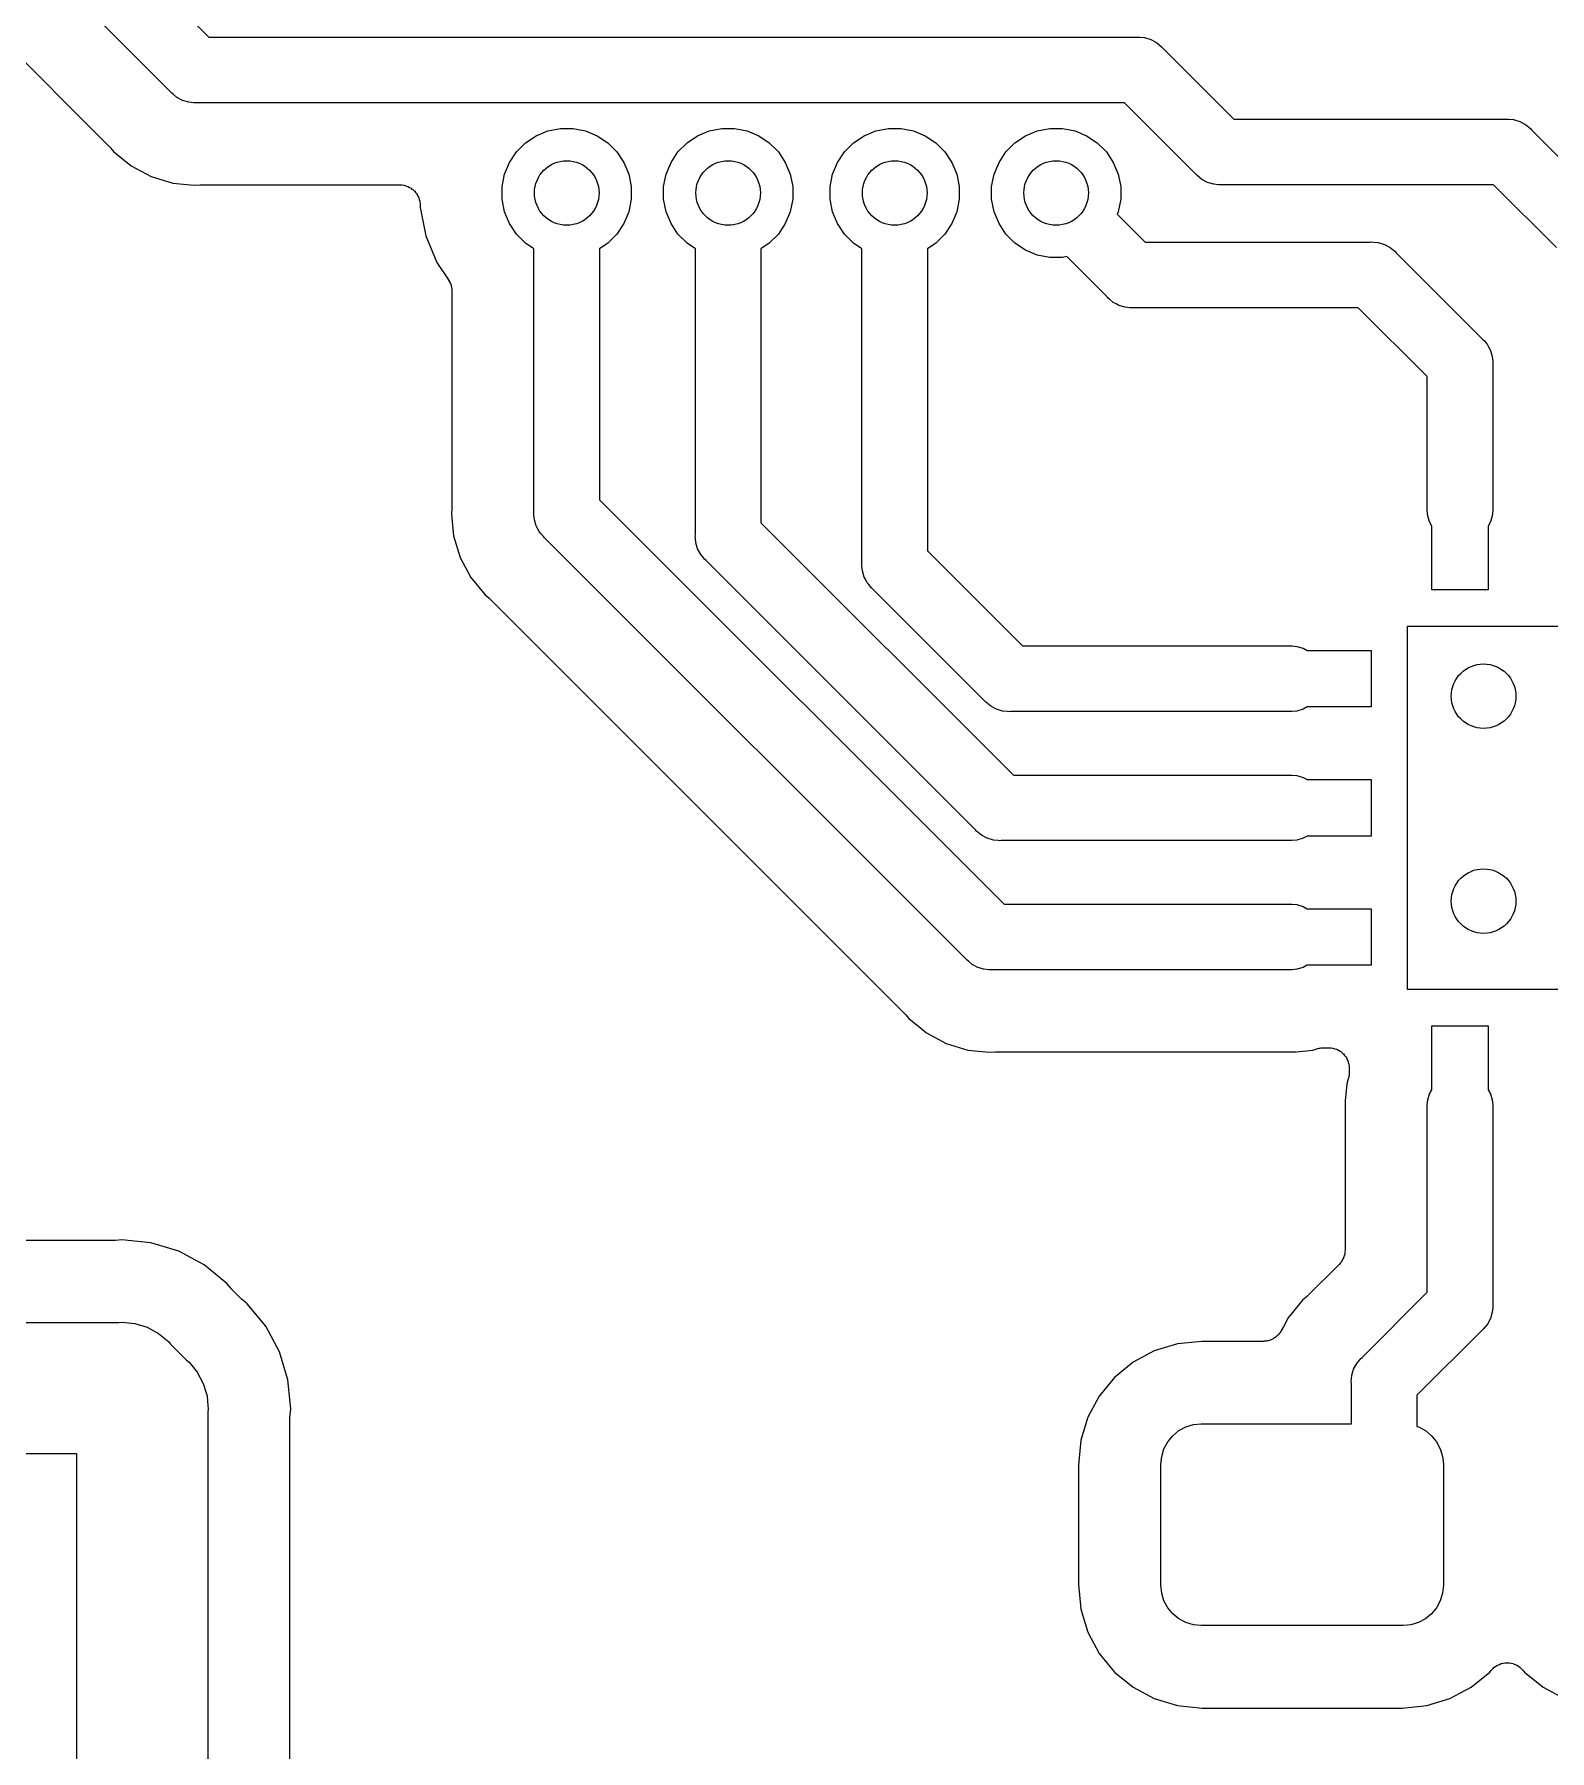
# Model space of a CAD drawing. Extents: x 105 to 193.4, y -145.7 to -72.2.
# Drawn here: x 156.18 to 165.56, y -94.19 to -83.56 of the extents above; entities that cross this region are included whole.
import ezdxf

# ---------------------------------------------------------------- set-up
doc = ezdxf.new("R2010")
doc.units = 0
doc.layers.add('BLACK', color=7, linetype='CONTINUOUS')

msp = doc.modelspace()

# ---------------------------------------------------------------- linework, layer by layer
at = {"layer": 'BLACK', "linetype": 'CONTINUOUS'}
for p, q in [((156.613, -82.9338), (157.256, -83.5768)), ((157.021, -83.9166), (156.273, -83.1687)), ((155.936, -83.55), (156.64, -84.2538)), ((157.256, -83.5768), (163.004, -83.5768)), ((163.004, -83.5768), (163.014, -83.5758)), ((163.014, -83.5758), (163.024, -83.5768)), ((163.024, -83.5768), (163.024, -83.5768)), ((163.024, -83.5768), (163.054, -83.5797)), ((163.054, -83.5797), (163.092, -83.5914)), ((163.092, -83.5914), (163.127, -83.6102)), ((163.127, -83.6102), (163.158, -83.6356)), ((163.158, -83.6356), (163.165, -83.6434)), ((163.165, -83.6434), (163.606, -84.0848)), ((157.028, -83.9244), (157.021, -83.9166)), ((157.035, -83.9307), (157.028, -83.9244)), ((157.059, -83.9498), (157.035, -83.9307)), ((157.094, -83.9686), (157.059, -83.9498)), ((157.102, -83.971), (157.094, -83.9686)), ((157.132, -83.9803), (157.102, -83.971)), ((157.162, -83.9832), (157.132, -83.9803)), ((157.172, -83.9842), (157.162, -83.9832)), ((157.162, -83.9832), (157.162, -83.9832)), ((157.182, -83.9832), (157.172, -83.9842)), ((162.93, -83.9832), (157.182, -83.9832)), ((163.371, -84.4246), (162.93, -83.9832)), ((163.606, -84.0848), (165.29, -84.0848)), ((165.29, -84.0848), (165.3, -84.0838)), ((165.3, -84.0838), (165.31, -84.0848)), ((165.31, -84.0848), (165.31, -84.0848)), ((165.31, -84.0848), (165.34, -84.0877)), ((165.34, -84.0877), (165.378, -84.0994)), ((165.378, -84.0994), (165.413, -84.1182)), ((165.413, -84.1182), (165.444, -84.1436)), ((159.219, -84.2313), (159.285, -84.1875)), ((159.285, -84.1875), (159.357, -84.1574)), ((159.357, -84.1574), (159.435, -84.142)), ((159.435, -84.142), (159.513, -84.142)), ((159.513, -84.142), (159.591, -84.1574)), ((159.591, -84.1574), (159.663, -84.1875)), ((159.663, -84.1875), (159.729, -84.2313)), ((160.219, -84.2313), (160.285, -84.1875)), ((160.285, -84.1875), (160.357, -84.1574)), ((160.357, -84.1574), (160.435, -84.142)), ((160.435, -84.142), (160.513, -84.142)), ((160.513, -84.142), (160.591, -84.1574)), ((160.591, -84.1574), (160.663, -84.1875)), ((160.663, -84.1875), (160.729, -84.2313)), ((161.251, -84.2313), (161.317, -84.1875)), ((161.317, -84.1875), (161.389, -84.1574)), ((161.389, -84.1574), (161.467, -84.142)), ((161.467, -84.142), (161.545, -84.142)), ((161.545, -84.142), (161.623, -84.1574)), ((161.623, -84.1574), (161.695, -84.1875)), ((161.695, -84.1875), (161.761, -84.2313)), ((162.251, -84.2313), (162.317, -84.1875)), ((162.317, -84.1875), (162.389, -84.1574)), ((162.389, -84.1574), (162.467, -84.142)), ((162.467, -84.142), (162.545, -84.142)), ((162.545, -84.142), (162.623, -84.1574)), ((162.623, -84.1574), (162.695, -84.1875)), ((162.695, -84.1875), (162.761, -84.2313)), ((165.444, -84.1436), (165.451, -84.1514)), ((165.451, -84.1514), (165.945, -84.6453)), ((156.64, -84.2538), (156.641, -84.255)), ((156.641, -84.255), (156.645, -84.2592)), ((156.645, -84.2592), (156.648, -84.263)), ((156.648, -84.263), (156.667, -84.2853)), ((156.667, -84.2853), (156.689, -84.3036)), ((156.689, -84.3036), (156.689, -84.3036)), ((156.689, -84.3036), (156.721, -84.33)), ((156.721, -84.33), (156.721, -84.3301)), ((156.721, -84.3301), (156.775, -84.3742)), ((159.12, -84.3525), (159.163, -84.287)), ((159.163, -84.287), (159.219, -84.2313)), ((159.729, -84.2313), (159.785, -84.287)), ((159.785, -84.287), (159.828, -84.3525)), ((160.12, -84.3525), (160.163, -84.287)), ((160.163, -84.287), (160.219, -84.2313)), ((160.729, -84.2313), (160.785, -84.287)), ((160.785, -84.287), (160.828, -84.3525)), ((161.152, -84.3525), (161.195, -84.287)), ((161.195, -84.287), (161.251, -84.2313)), ((161.761, -84.2313), (161.817, -84.287)), ((161.817, -84.287), (161.86, -84.3525)), ((162.152, -84.3525), (162.195, -84.287)), ((162.195, -84.287), (162.251, -84.2313)), ((162.761, -84.2313), (162.817, -84.287)), ((162.817, -84.287), (162.86, -84.3525)), ((156.775, -84.3742), (156.899, -84.4402)), ((156.899, -84.4402), (157.033, -84.4809)), ((159.074, -84.5026), (159.089, -84.4253)), ((159.089, -84.4253), (159.12, -84.3525)), ((159.828, -84.3525), (159.859, -84.4253)), ((159.859, -84.4253), (159.874, -84.5026)), ((160.074, -84.5026), (160.089, -84.4253)), ((160.089, -84.4253), (160.12, -84.3525)), ((160.828, -84.3525), (160.859, -84.4253)), ((160.859, -84.4253), (160.874, -84.5026)), ((161.106, -84.5026), (161.121, -84.4253)), ((161.121, -84.4253), (161.152, -84.3525)), ((161.86, -84.3525), (161.891, -84.4253)), ((161.891, -84.4253), (161.906, -84.5026)), ((162.106, -84.5026), (162.121, -84.4253)), ((162.121, -84.4253), (162.152, -84.3525)), ((162.86, -84.3525), (162.891, -84.4253)), ((162.891, -84.4253), (162.906, -84.5026)), ((163.378, -84.4324), (163.371, -84.4246)), ((163.409, -84.4578), (163.378, -84.4324)), ((157.033, -84.4809), (157.143, -84.4918)), ((157.143, -84.4918), (157.143, -84.4918)), ((157.143, -84.4918), (157.172, -84.4946)), ((157.172, -84.4946), (157.201, -84.4918)), ((157.201, -84.4918), (157.202, -84.4916)), ((157.202, -84.4916), (157.208, -84.4917)), ((157.208, -84.4917), (157.213, -84.4912)), ((157.213, -84.4912), (158.439, -84.4912)), ((158.439, -84.4912), (158.44, -84.4912)), ((158.44, -84.4912), (158.44, -84.4912)), ((158.44, -84.4912), (158.44, -84.4912)), ((158.44, -84.4912), (158.441, -84.4912)), ((158.441, -84.4912), (158.453, -84.4925)), ((158.453, -84.4925), (158.465, -84.4938)), ((158.465, -84.4938), (158.465, -84.4939)), ((158.465, -84.4939), (158.465, -84.494)), ((158.465, -84.494), (158.477, -84.4976)), ((158.477, -84.4976), (158.488, -84.5011)), ((158.488, -84.5011), (158.489, -84.5013)), ((158.489, -84.5013), (158.489, -84.5015)), ((158.489, -84.5015), (158.499, -84.5072)), ((158.499, -84.5072), (158.51, -84.5129)), ((158.51, -84.5129), (158.51, -84.5132)), ((158.51, -84.5132), (158.511, -84.5134)), ((158.511, -84.5134), (158.52, -84.5211)), ((158.52, -84.5211), (158.529, -84.5287)), ((158.529, -84.5287), (158.529, -84.5291)), ((158.529, -84.5291), (158.53, -84.5293)), ((158.53, -84.5293), (158.537, -84.5387)), ((158.537, -84.5387), (158.545, -84.5479)), ((159.074, -84.5814), (159.074, -84.5026)), ((159.874, -84.5026), (159.874, -84.5814)), ((160.074, -84.5814), (160.074, -84.5026)), ((160.874, -84.5026), (160.874, -84.5814)), ((161.106, -84.5814), (161.106, -84.5026)), ((161.906, -84.5026), (161.906, -84.5814)), ((162.106, -84.5814), (162.106, -84.5026)), ((162.906, -84.5026), (162.906, -84.5814)), ((163.444, -84.4766), (163.409, -84.4578)), ((163.482, -84.4883), (163.444, -84.4766)), ((163.512, -84.4912), (163.482, -84.4883)), ((163.522, -84.4922), (163.512, -84.4912)), ((163.512, -84.4912), (163.512, -84.4912)), ((163.532, -84.4912), (163.522, -84.4922)), ((165.216, -84.4912), (163.532, -84.4912)), ((165.605, -84.8802), (165.216, -84.4912)), ((158.545, -84.5479), (158.545, -84.5483)), ((158.545, -84.5483), (158.545, -84.5487)), ((158.545, -84.5487), (158.551, -84.5593)), ((158.551, -84.5593), (158.556, -84.5698)), ((158.556, -84.5698), (158.557, -84.5702)), ((158.557, -84.5702), (158.557, -84.5706)), ((158.557, -84.5706), (158.56, -84.5821)), ((158.56, -84.5821), (158.564, -84.5935)), ((158.564, -84.5935), (158.564, -84.594)), ((158.564, -84.594), (158.564, -84.5944)), ((158.564, -84.5944), (158.565, -84.6063)), ((158.565, -84.6063), (158.566, -84.6182)), ((158.566, -84.6182), (158.566, -84.6314)), ((158.566, -84.6314), (158.601, -84.8069)), ((159.089, -84.6587), (159.074, -84.5814)), ((159.874, -84.5814), (159.859, -84.6587)), ((160.089, -84.6587), (160.074, -84.5814)), ((160.874, -84.5814), (160.859, -84.6587)), ((161.121, -84.6587), (161.106, -84.5814)), ((161.906, -84.5814), (161.891, -84.6587)), ((162.121, -84.6587), (162.106, -84.5814)), ((162.906, -84.5814), (162.891, -84.6587)), ((159.12, -84.7315), (159.089, -84.6587)), ((159.163, -84.797), (159.12, -84.7315)), ((159.828, -84.7315), (159.785, -84.797)), ((159.859, -84.6587), (159.828, -84.7315)), ((160.12, -84.7315), (160.089, -84.6587)), ((160.163, -84.797), (160.12, -84.7315)), ((160.828, -84.7315), (160.785, -84.797)), ((160.859, -84.6587), (160.828, -84.7315)), ((161.152, -84.7315), (161.121, -84.6587)), ((161.195, -84.797), (161.152, -84.7315)), ((161.86, -84.7315), (161.817, -84.797)), ((161.891, -84.6587), (161.86, -84.7315)), ((162.152, -84.7315), (162.121, -84.6587)), ((162.195, -84.797), (162.152, -84.7315)), ((162.891, -84.6587), (162.884, -84.6741)), ((162.884, -84.6741), (163.057, -84.8468)), ((158.601, -84.8069), (158.669, -84.9721)), ((159.219, -84.8527), (159.163, -84.797)), ((159.271, -84.8873), (159.219, -84.8527)), ((159.729, -84.8527), (159.677, -84.8873)), ((159.785, -84.797), (159.729, -84.8527)), ((160.219, -84.8527), (160.163, -84.797)), ((160.271, -84.8873), (160.219, -84.8527)), ((160.729, -84.8527), (160.677, -84.8873)), ((160.785, -84.797), (160.729, -84.8527)), ((161.251, -84.8527), (161.195, -84.797)), ((161.303, -84.8873), (161.251, -84.8527)), ((161.761, -84.8527), (161.709, -84.8873)), ((161.817, -84.797), (161.761, -84.8527)), ((162.251, -84.8527), (162.195, -84.797)), ((162.317, -84.8965), (162.251, -84.8527)), ((163.057, -84.8468), (164.452, -84.8468)), ((164.452, -84.8468), (164.462, -84.8458)), ((164.462, -84.8458), (164.472, -84.8468)), ((164.472, -84.8468), (164.472, -84.8468)), ((164.472, -84.8468), (164.502, -84.8497)), ((164.502, -84.8497), (164.541, -84.8614)), ((164.541, -84.8614), (164.576, -84.8802)), ((158.669, -84.9721), (158.741, -85.0799)), ((159.271, -85.1589), (159.271, -84.8873)), ((159.677, -84.8873), (159.677, -86.443)), ((160.271, -85.1589), (160.271, -84.8873)), ((160.677, -84.8873), (160.677, -86.5854)), ((161.303, -86.834), (161.303, -84.8873)), ((161.709, -84.8873), (161.709, -86.7598)), ((162.389, -84.9266), (162.317, -84.8965)), ((162.467, -84.942), (162.389, -84.9266)), ((162.545, -84.942), (162.467, -84.942)), ((162.572, -84.9367), (162.545, -84.942)), ((162.822, -85.1866), (162.572, -84.9367)), ((164.576, -84.8802), (164.607, -84.9056)), ((164.607, -84.9056), (164.613, -84.9134)), ((164.613, -84.9134), (165.145, -85.4449)), ((158.741, -85.0799), (158.742, -85.0802)), ((158.742, -85.0802), (158.742, -85.0802)), ((158.742, -85.0802), (158.742, -85.0802)), ((158.742, -85.0802), (158.742, -85.0814)), ((158.742, -85.0814), (158.748, -85.0918)), ((158.748, -85.0918), (158.753, -85.1021)), ((158.753, -85.1021), (158.753, -85.1028)), ((158.753, -85.1028), (158.754, -85.1034)), ((158.754, -85.1034), (158.757, -85.1146)), ((158.757, -85.1146), (158.76, -85.1258)), ((158.76, -85.1258), (158.76, -85.1265)), ((158.76, -85.1265), (158.761, -85.1272)), ((158.761, -85.1272), (158.762, -85.1389)), ((158.762, -85.1389), (158.763, -85.1505)), ((158.763, -85.1505), (158.763, -85.1901)), ((159.271, -86.5172), (159.271, -85.1589)), ((159.271, -85.1589), (159.271, -85.1589)), ((160.271, -86.6596), (160.271, -85.1589)), ((160.271, -85.1589), (160.271, -85.1589)), ((158.763, -85.1901), (158.763, -85.1901)), ((158.763, -85.1901), (158.763, -86.486)), ((162.828, -85.1944), (162.822, -85.1866)), ((162.836, -85.2007), (162.828, -85.1944)), ((162.859, -85.2198), (162.836, -85.2007)), ((162.878, -85.2296), (162.859, -85.2198)), ((162.895, -85.2386), (162.878, -85.2296)), ((162.933, -85.2503), (162.895, -85.2386)), ((162.963, -85.2532), (162.933, -85.2503)), ((162.973, -85.2542), (162.963, -85.2532)), ((162.963, -85.2532), (162.963, -85.2532)), ((162.983, -85.2532), (162.973, -85.2542)), ((164.378, -85.2532), (162.983, -85.2532)), ((164.805, -85.6798), (164.378, -85.2532)), ((165.145, -85.4449), (165.152, -85.4512)), ((165.152, -85.4512), (165.159, -85.459)), ((165.159, -85.459), (165.178, -85.4822)), ((165.178, -85.4822), (165.185, -85.4964)), ((165.185, -85.4964), (165.197, -85.5175)), ((165.197, -85.5175), (165.208, -85.5558)), ((165.208, -85.5558), (165.211, -85.5856)), ((165.211, -85.5856), (165.211, -85.5856)), ((165.211, -85.5856), (165.212, -85.5956)), ((165.212, -85.5956), (165.211, -85.6056)), ((165.211, -85.6056), (165.211, -86.512)), ((164.805, -86.512), (164.805, -85.6798)), ((159.677, -86.443), (162.183, -88.9488)), ((158.762, -86.4985), (158.759, -86.5272)), ((158.759, -86.5272), (158.762, -86.5559)), ((158.763, -86.4878), (158.762, -86.4931)), ((158.762, -86.4931), (158.762, -86.4985)), ((158.762, -86.5559), (158.762, -86.556)), ((158.762, -86.556), (158.773, -86.6666)), ((158.763, -86.486), (158.763, -86.4878)), ((159.27, -86.5272), (159.271, -86.5172)), ((159.271, -86.5372), (159.27, -86.5272)), ((159.274, -86.567), (159.271, -86.5372)), ((159.271, -86.5372), (159.271, -86.5372)), ((159.285, -86.6053), (159.274, -86.567)), ((164.808, -86.5418), (164.805, -86.512)), ((164.819, -86.5801), (164.808, -86.5418)), ((165.208, -86.5418), (165.197, -86.5801)), ((165.211, -86.512), (165.208, -86.5418)), ((158.773, -86.6666), (158.814, -86.8007)), ((159.291, -86.6167), (159.285, -86.6053)), ((159.304, -86.6406), (159.291, -86.6167)), ((159.314, -86.6522), (159.304, -86.6406)), ((159.33, -86.6716), (159.314, -86.6522)), ((159.337, -86.6779), (159.33, -86.6716)), ((160.27, -86.6696), (160.271, -86.6596)), ((160.271, -86.6796), (160.27, -86.6696)), ((160.677, -86.5854), (162.241, -88.1488)), ((164.833, -86.6057), (164.819, -86.5801)), ((164.833, -87.002), (164.833, -86.6057)), ((165.197, -86.5801), (165.183, -86.6057)), ((165.183, -86.6057), (165.183, -87.002)), ((161.948, -89.2886), (159.337, -86.6779)), ((160.274, -86.7094), (160.271, -86.6796)), ((160.271, -86.6796), (160.271, -86.6796)), ((160.285, -86.7477), (160.274, -86.7094)), ((160.291, -86.7584), (160.285, -86.7477)), ((160.304, -86.783), (160.291, -86.7584)), ((161.709, -86.7598), (162.298, -87.3488)), ((158.814, -86.8007), (158.88, -86.9242)), ((160.314, -86.7945), (160.304, -86.783)), ((160.33, -86.814), (160.314, -86.7945)), ((160.337, -86.8203), (160.33, -86.814)), ((162.006, -88.4886), (160.337, -86.8203)), ((161.302, -86.844), (161.303, -86.834)), ((161.303, -86.854), (161.302, -86.844)), ((161.306, -86.8838), (161.303, -86.854)), ((161.303, -86.854), (161.303, -86.854)), ((161.317, -86.9221), (161.306, -86.8838)), ((158.88, -86.9242), (158.969, -87.0325)), ((161.326, -86.9383), (161.317, -86.9221)), ((161.336, -86.9574), (161.326, -86.9383)), ((161.345, -86.9682), (161.336, -86.9574)), ((161.362, -86.9884), (161.345, -86.9682)), ((161.369, -86.9947), (161.362, -86.9884)), ((158.969, -87.0325), (158.991, -87.0508)), ((158.991, -87.0508), (158.992, -87.052)), ((158.992, -87.052), (158.996, -87.0558)), ((158.996, -87.0558), (159, -87.0592)), ((159, -87.0592), (161.567, -89.6258)), ((162.063, -87.6886), (161.369, -86.9947)), ((165.183, -87.002), (164.833, -87.002)), ((164.683, -89.477), (164.683, -87.227)), ((164.683, -87.227), (166.933, -87.227)), ((162.298, -87.3488), (163.968, -87.3488)), ((163.968, -87.3488), (163.998, -87.3517)), ((163.998, -87.3517), (164.036, -87.3634)), ((164.036, -87.3634), (164.062, -87.377)), ((164.062, -87.377), (164.458, -87.377)), ((164.458, -87.377), (164.458, -87.727)), ((162.07, -87.6964), (162.063, -87.6886)), ((162.101, -87.7218), (162.07, -87.6964)), ((162.136, -87.7406), (162.101, -87.7218)), ((164.062, -87.727), (164.036, -87.7406)), ((164.458, -87.727), (164.062, -87.727)), ((162.174, -87.7523), (162.136, -87.7406)), ((162.204, -87.7552), (162.174, -87.7523)), ((162.214, -87.7562), (162.204, -87.7552)), ((162.204, -87.7552), (162.204, -87.7552)), ((162.224, -87.7552), (162.214, -87.7562)), ((163.968, -87.7552), (162.224, -87.7552)), ((163.998, -87.7523), (163.968, -87.7552)), ((164.036, -87.7406), (163.998, -87.7523)), ((162.241, -88.1488), (163.968, -88.1488)), ((163.968, -88.1488), (163.998, -88.1517)), ((163.998, -88.1517), (164.036, -88.1634)), ((164.036, -88.1634), (164.062, -88.177)), ((164.062, -88.177), (164.458, -88.177)), ((164.458, -88.177), (164.458, -88.527)), ((162.012, -88.4964), (162.006, -88.4886)), ((162.043, -88.5218), (162.012, -88.4964)), ((162.078, -88.5406), (162.043, -88.5218)), ((162.117, -88.5523), (162.078, -88.5406)), ((162.146, -88.5552), (162.117, -88.5523)), ((162.156, -88.5562), (162.146, -88.5552)), ((162.146, -88.5552), (162.146, -88.5552)), ((162.166, -88.5552), (162.156, -88.5562)), ((163.968, -88.5552), (162.166, -88.5552)), ((163.998, -88.5523), (163.968, -88.5552)), ((164.036, -88.5406), (163.998, -88.5523)), ((164.062, -88.527), (164.036, -88.5406)), ((164.458, -88.527), (164.062, -88.527)), ((162.183, -88.9488), (163.968, -88.9488)), ((163.968, -88.9488), (163.998, -88.9517)), ((163.998, -88.9517), (164.036, -88.9634)), ((164.036, -88.9634), (164.062, -88.977)), ((164.062, -88.977), (164.458, -88.977)), ((164.458, -88.977), (164.458, -89.327)), ((161.954, -89.2964), (161.948, -89.2886)), ((161.962, -89.3027), (161.954, -89.2964)), ((161.985, -89.3218), (161.962, -89.3027)), ((161.999, -89.3288), (161.985, -89.3218)), ((162.021, -89.3406), (161.999, -89.3288)), ((164.062, -89.327), (164.036, -89.3406)), ((164.458, -89.327), (164.062, -89.327)), ((162.059, -89.3523), (162.021, -89.3406)), ((162.089, -89.3552), (162.059, -89.3523)), ((162.099, -89.3562), (162.089, -89.3552)), ((162.089, -89.3552), (162.089, -89.3552)), ((162.109, -89.3552), (162.099, -89.3562)), ((163.968, -89.3552), (162.109, -89.3552)), ((163.998, -89.3523), (163.968, -89.3552)), ((164.036, -89.3406), (163.998, -89.3523)), ((166.933, -89.477), (164.683, -89.477)), ((161.567, -89.6258), (161.568, -89.627)), ((161.568, -89.627), (161.571, -89.6312)), ((161.571, -89.6312), (161.575, -89.635)), ((161.575, -89.635), (161.593, -89.6573)), ((161.593, -89.6573), (161.616, -89.6756)), ((161.616, -89.6756), (161.616, -89.6756)), ((161.616, -89.6756), (161.642, -89.6968)), ((161.642, -89.6968), (161.642, -89.6968)), ((161.642, -89.6968), (161.702, -89.7462)), ((161.702, -89.7462), (161.825, -89.8122)), ((164.833, -90.0983), (164.833, -89.702)), ((164.833, -89.702), (165.183, -89.702)), ((165.183, -89.702), (165.183, -90.0983)), ((161.825, -89.8122), (161.959, -89.8529)), ((161.959, -89.8529), (162.07, -89.8638)), ((162.07, -89.8638), (162.07, -89.8638)), ((162.07, -89.8638), (162.099, -89.8666)), ((162.099, -89.8666), (162.128, -89.8638)), ((162.128, -89.8638), (162.129, -89.8636)), ((162.129, -89.8636), (162.135, -89.8637)), ((162.135, -89.8637), (162.14, -89.8632)), ((162.14, -89.8632), (163.993, -89.8632)), ((163.993, -89.8632), (164.097, -89.8529)), ((164.097, -89.8529), (164.128, -89.8435)), ((164.128, -89.8435), (164.13, -89.843)), ((164.13, -89.843), (164.135, -89.8421)), ((164.135, -89.8421), (164.141, -89.8405)), ((164.141, -89.8405), (164.147, -89.8398)), ((164.147, -89.8398), (164.154, -89.8385)), ((164.154, -89.8385), (164.16, -89.8386)), ((164.16, -89.8386), (164.165, -89.8381)), ((164.165, -89.8381), (164.195, -89.8381)), ((164.195, -89.8381), (164.196, -89.8381)), ((164.196, -89.8381), (164.196, -89.8381)), ((164.196, -89.8381), (164.196, -89.8381)), ((164.196, -89.8381), (164.197, -89.8381)), ((164.197, -89.8381), (164.209, -89.8394)), ((164.209, -89.8394), (164.22, -89.8407)), ((164.22, -89.8407), (164.221, -89.8408)), ((164.221, -89.8408), (164.221, -89.8408)), ((164.221, -89.8408), (164.233, -89.8445)), ((164.233, -89.8445), (164.244, -89.848)), ((164.244, -89.848), (164.245, -89.8482)), ((164.245, -89.8482), (164.245, -89.8483)), ((164.245, -89.8483), (164.255, -89.8541)), ((164.255, -89.8541), (164.266, -89.8598)), ((164.266, -89.8598), (164.266, -89.8601)), ((164.266, -89.8601), (164.267, -89.8603)), ((164.267, -89.8603), (164.276, -89.868)), ((164.276, -89.868), (164.285, -89.8756)), ((164.285, -89.8756), (164.285, -89.8759)), ((164.285, -89.8759), (164.286, -89.8762)), ((164.286, -89.8762), (164.293, -89.8855)), ((164.293, -89.8855), (164.301, -89.8948)), ((164.301, -89.8948), (164.301, -89.8952)), ((164.301, -89.8952), (164.301, -89.8955)), ((164.301, -89.8955), (164.307, -89.9061)), ((164.307, -89.9061), (164.312, -89.9167)), ((164.312, -89.9167), (164.312, -89.9171)), ((164.312, -89.9171), (164.313, -89.9175)), ((164.313, -89.9175), (164.316, -89.9289)), ((164.316, -89.9289), (164.32, -89.9404)), ((164.32, -89.9404), (164.32, -89.9408)), ((164.32, -89.9408), (164.32, -89.9413)), ((164.32, -89.9413), (164.321, -89.9532)), ((164.321, -89.9532), (164.322, -89.9651)), ((164.322, -89.9651), (164.322, -89.9948)), ((164.307, -90.0626), (164.297, -90.1671)), ((164.316, -90.0317), (164.307, -90.0626)), ((164.318, -90.0264), (164.316, -90.0317)), ((164.319, -90.0212), (164.318, -90.0264)), ((164.32, -90.0143), (164.319, -90.0212)), ((164.321, -90.0074), (164.32, -90.0143)), ((164.322, -89.9966), (164.321, -90.002)), ((164.321, -90.002), (164.321, -90.0074)), ((164.322, -89.9948), (164.322, -89.9966)), ((164.297, -90.1671), (164.297, -91.0908)), ((164.805, -90.192), (164.808, -90.1622)), ((164.808, -90.1622), (164.819, -90.1239)), ((164.819, -90.1239), (164.833, -90.0983)), ((165.183, -90.0983), (165.197, -90.1239)), ((165.197, -90.1239), (165.208, -90.1622)), ((165.208, -90.1622), (165.211, -90.192)), ((164.805, -91.3538), (164.805, -90.192)), ((165.211, -90.192), (165.211, -91.428)), ((156.667, -91.0336), (151.437, -91.0336)), ((156.672, -91.0331), (156.667, -91.0336)), ((156.678, -91.0331), (156.672, -91.0331)), ((156.679, -91.033), (156.678, -91.0331)), ((156.718, -91.0292), (156.679, -91.033)), ((156.757, -91.033), (156.718, -91.0292)), ((156.897, -91.0468), (156.757, -91.033)), ((156.757, -91.033), (156.757, -91.033)), ((157.07, -91.0991), (156.897, -91.0468)), ((157.228, -91.184), (157.07, -91.0991)), ((164.287, -91.1408), (164.281, -91.1511)), ((164.29, -91.1284), (164.287, -91.1396)), ((164.287, -91.1396), (164.287, -91.1402)), ((164.287, -91.1402), (164.287, -91.1408)), ((164.294, -91.1172), (164.29, -91.1284)), ((164.295, -91.1043), (164.294, -91.1159)), ((164.294, -91.1159), (164.294, -91.1165)), ((164.294, -91.1165), (164.294, -91.1172)), ((164.297, -91.0926), (164.295, -91.1043)), ((164.297, -91.0908), (164.297, -91.0912)), ((164.297, -91.0912), (164.297, -91.0913)), ((164.297, -91.0913), (164.297, -91.0913)), ((164.297, -91.0913), (164.297, -91.0926)), ((157.368, -91.2983), (157.228, -91.184)), ((164.26, -91.1806), (164.064, -91.376)), ((164.267, -91.1715), (164.26, -91.1806)), ((164.275, -91.1626), (164.267, -91.1715)), ((164.281, -91.1511), (164.275, -91.1615)), ((164.275, -91.1615), (164.275, -91.162)), ((164.275, -91.162), (164.275, -91.1626)), ((157.392, -91.3284), (157.368, -91.2983)), ((157.396, -91.3321), (157.392, -91.3284)), ((157.4, -91.3363), (157.396, -91.3321)), ((157.401, -91.3376), (157.4, -91.3363)), ((157.455, -91.3923), (157.401, -91.3376)), ((164.401, -91.7573), (164.805, -91.3538)), ((157.46, -91.3956), (157.455, -91.3923)), ((157.463, -91.3995), (157.46, -91.3956)), ((157.465, -91.4006), (157.463, -91.3995)), ((157.495, -91.4253), (157.465, -91.4006)), ((157.609, -91.5645), (157.495, -91.4253)), ((164.014, -91.425), (163.944, -91.511)), ((164.033, -91.4027), (164.014, -91.425)), ((164.014, -91.425), (164.014, -91.425)), ((164.055, -91.3844), (164.033, -91.4027)), ((164.059, -91.3806), (164.055, -91.3844)), ((164.063, -91.3772), (164.059, -91.3806)), ((164.064, -91.376), (164.063, -91.3772)), ((165.211, -91.448), (165.208, -91.4778)), ((165.211, -91.428), (165.212, -91.438)), ((165.212, -91.438), (165.211, -91.448)), ((165.211, -91.448), (165.211, -91.448)), ((150.989, -91.5416), (156.698, -91.5416)), ((156.698, -91.5416), (156.718, -91.5396)), ((156.718, -91.5396), (156.738, -91.5416)), ((156.738, -91.5416), (156.738, -91.5416)), ((156.738, -91.5416), (156.798, -91.5475)), ((156.798, -91.5475), (156.874, -91.5707)), ((157.694, -91.7234), (157.609, -91.5645)), ((163.944, -91.511), (163.914, -91.567)), ((165.178, -91.5514), (165.152, -91.5824)), ((165.197, -91.5161), (165.178, -91.5514)), ((165.208, -91.4778), (165.197, -91.5161)), ((156.874, -91.5707), (156.945, -91.6085)), ((156.945, -91.6085), (157.007, -91.6592)), ((157.007, -91.6592), (157.019, -91.6747)), ((163.257, -91.6732), (163.114, -91.7164)), ((163.411, -91.6579), (163.257, -91.6732)), ((163.789, -91.6579), (163.411, -91.6579)), ((163.795, -91.6574), (163.789, -91.6579)), ((163.8, -91.6574), (163.795, -91.6574)), ((163.807, -91.6562), (163.8, -91.6574)), ((163.814, -91.6555), (163.807, -91.6562)), ((163.819, -91.6539), (163.814, -91.6555)), ((163.825, -91.6528), (163.819, -91.6539)), ((163.831, -91.6503), (163.825, -91.6528)), ((163.838, -91.6483), (163.831, -91.6503)), ((163.842, -91.6457), (163.838, -91.6483)), ((163.848, -91.6436), (163.842, -91.6457)), ((163.853, -91.6399), (163.848, -91.6436)), ((163.859, -91.6367), (163.853, -91.6399)), ((163.864, -91.6332), (163.859, -91.6367)), ((163.868, -91.6301), (163.864, -91.6332)), ((163.873, -91.6253), (163.868, -91.6301)), ((163.879, -91.621), (163.873, -91.6253)), ((163.882, -91.6167), (163.879, -91.621)), ((163.886, -91.6128), (163.882, -91.6167)), ((163.89, -91.6072), (163.886, -91.6128)), ((163.894, -91.6019), (163.89, -91.6072)), ((163.897, -91.597), (163.894, -91.6019)), ((163.9, -91.5924), (163.897, -91.597)), ((163.901, -91.5908), (163.9, -91.5924)), ((163.914, -91.567), (163.901, -91.5908)), ((163.914, -91.567), (163.914, -91.567)), ((165.145, -91.5887), (164.741, -91.9922)), ((165.152, -91.5824), (165.145, -91.5887)), ((157.019, -91.6747), (157.118, -91.7735)), ((157.118, -91.7735), (157.134, -91.7862)), ((157.746, -91.8957), (157.694, -91.7234)), ((163.114, -91.7164), (162.983, -91.7867)), ((164.368, -91.7946), (164.387, -91.7714)), ((164.387, -91.7714), (164.394, -91.7636)), ((164.387, -91.7714), (164.387, -91.7714)), ((164.394, -91.7636), (164.401, -91.7573)), ((157.134, -91.7862), (157.185, -91.8481)), ((157.185, -91.8481), (157.222, -91.9187)), ((162.867, -91.8813), (162.773, -91.9965)), ((162.983, -91.7867), (162.867, -91.8813)), ((164.334, -91.908), (164.338, -91.8682)), ((164.338, -91.8682), (164.349, -91.8299)), ((164.349, -91.8299), (164.368, -91.7946)), ((157.222, -91.9187), (157.24, -91.976)), ((157.24, -91.976), (157.246, -91.9953)), ((157.76, -92.0362), (157.746, -91.8957)), ((164.335, -91.918), (164.334, -91.908)), ((164.335, -92.169), (164.335, -91.918)), ((164.741, -91.9922), (164.741, -92.1852)), ((157.246, -91.9953), (157.246, -91.9992)), ((157.246, -91.9992), (157.251, -92.055)), ((157.251, -92.055), (157.251, -92.055)), ((157.251, -92.055), (157.253, -92.075)), ((157.253, -92.075), (157.251, -92.095)), ((157.251, -92.095), (157.251, -99.9664)), ((157.76, -92.0363), (157.76, -92.0362)), ((157.764, -92.075), (157.76, -92.0363)), ((157.76, -92.1137), (157.764, -92.075)), ((162.773, -91.9965), (162.702, -92.128)), ((157.759, -92.1244), (157.76, -92.119)), ((157.759, -92.1261), (157.759, -92.1244)), ((157.759, -99.6355), (157.759, -92.1261)), ((157.76, -92.119), (157.76, -92.1137)), ((162.702, -92.128), (162.659, -92.2706)), ((163.266, -92.2111), (163.309, -92.188)), ((163.309, -92.188), (163.356, -92.1738)), ((163.356, -92.1738), (163.405, -92.169)), ((163.405, -92.169), (164.335, -92.169)), ((164.741, -92.1852), (164.751, -92.188)), ((164.751, -92.188), (164.794, -92.2111)), ((162.659, -92.2706), (162.644, -92.4252)), ((163.174, -92.3233), (163.197, -92.2801)), ((163.197, -92.2801), (163.228, -92.2422)), ((163.228, -92.2422), (163.266, -92.2111)), ((164.794, -92.2111), (164.832, -92.2422)), ((164.832, -92.2422), (164.863, -92.2801)), ((164.863, -92.2801), (164.886, -92.3233)), ((156.439, -92.3544), (150.933, -92.3544)), ((156.439, -99.9658), (156.439, -92.3544)), ((163.155, -92.419), (163.16, -92.3702)), ((163.16, -92.3702), (163.174, -92.3233)), ((164.886, -92.3233), (164.9, -92.3702)), ((164.9, -92.3702), (164.905, -92.419)), ((162.644, -92.4252), (162.644, -93.1628)), ((163.155, -93.169), (163.155, -92.419)), ((164.905, -92.419), (164.905, -93.169)), ((162.644, -93.1628), (162.659, -93.3174)), ((163.16, -93.2178), (163.155, -93.169)), ((163.174, -93.2647), (163.16, -93.2178)), ((163.197, -93.3079), (163.174, -93.2647)), ((164.886, -93.2647), (164.863, -93.3079)), ((164.9, -93.2178), (164.886, -93.2647)), ((164.905, -93.169), (164.9, -93.2178)), ((162.659, -93.3174), (162.702, -93.46)), ((163.228, -93.3458), (163.197, -93.3079)), ((163.266, -93.3769), (163.228, -93.3458)), ((164.832, -93.3458), (164.794, -93.3769)), ((164.863, -93.3079), (164.832, -93.3458)), ((162.702, -93.46), (162.773, -93.5915)), ((163.309, -93.4), (163.266, -93.3769)), ((163.356, -93.4142), (163.309, -93.4)), ((163.405, -93.419), (163.356, -93.4142)), ((164.655, -93.419), (163.405, -93.419)), ((164.704, -93.4142), (164.655, -93.419)), ((164.751, -93.4), (164.704, -93.4142)), ((164.794, -93.3769), (164.751, -93.4)), ((162.773, -93.5915), (162.867, -93.7067)), ((165.203, -93.6943), (165.212, -93.6859)), ((165.212, -93.6859), (165.22, -93.6775)), ((165.22, -93.6773), (165.221, -93.677)), ((165.22, -93.6775), (165.22, -93.6773)), ((165.221, -93.677), (165.231, -93.6704)), ((165.231, -93.6704), (165.241, -93.6638)), ((165.241, -93.6637), (165.242, -93.6635)), ((165.241, -93.6638), (165.241, -93.6637)), ((165.242, -93.6635), (165.253, -93.6591)), ((165.253, -93.6591), (165.264, -93.6545)), ((165.264, -93.6544), (165.265, -93.6543)), ((165.264, -93.6545), (165.264, -93.6544)), ((165.265, -93.6543), (165.276, -93.6521)), ((165.276, -93.6521), (165.288, -93.6498)), ((165.288, -93.6498), (165.289, -93.6497)), ((165.288, -93.6498), (165.288, -93.6498)), ((165.289, -93.6497), (165.301, -93.6498)), ((165.301, -93.6498), (165.313, -93.6499)), ((165.313, -93.6499), (165.313, -93.6499)), ((165.313, -93.6499), (165.314, -93.6499)), ((165.314, -93.6499), (165.325, -93.6524)), ((165.325, -93.6524), (165.337, -93.6548)), ((165.337, -93.6548), (165.338, -93.6549)), ((165.338, -93.6549), (165.338, -93.655)), ((165.338, -93.655), (165.349, -93.6597)), ((165.349, -93.6597), (165.36, -93.6643)), ((165.36, -93.6643), (165.36, -93.6645)), ((165.36, -93.6645), (165.361, -93.6647)), ((165.361, -93.6647), (165.371, -93.6714)), ((165.371, -93.6714), (165.381, -93.6781)), ((165.381, -93.6781), (165.381, -93.6784)), ((165.381, -93.6784), (165.381, -93.6786)), ((165.381, -93.6786), (165.39, -93.687)), ((165.39, -93.687), (165.398, -93.6956)), ((162.867, -93.7067), (162.983, -93.8013)), ((165.077, -93.8013), (165.193, -93.7067)), ((165.193, -93.7067), (165.202, -93.6956)), ((165.202, -93.6948), (165.203, -93.6943)), ((165.202, -93.6949), (165.202, -93.6948)), ((165.202, -93.6956), (165.202, -93.6949)), ((165.202, -93.6949), (165.202, -93.6949)), ((165.398, -93.6956), (165.407, -93.7067)), ((165.407, -93.7067), (165.523, -93.8013)), ((162.983, -93.8013), (163.114, -93.8716)), ((163.114, -93.8716), (163.257, -93.9148)), ((164.803, -93.9148), (164.946, -93.8716)), ((164.946, -93.8716), (165.077, -93.8013)), ((165.523, -93.8013), (165.654, -93.8716)), ((163.257, -93.9148), (163.411, -93.9301)), ((163.411, -93.9301), (164.649, -93.9301)), ((164.649, -93.9301), (164.803, -93.9148))]:
    msp.add_line(p, q, dxfattribs=at)
at = {"layer": 'BLACK'}
for centre in [(159.474, -84.542), (160.474, -84.542), (161.506, -84.542), (162.506, -84.542), (165.154, -87.66), (165.154, -88.93)]:
    msp.add_circle(centre, 0.2, dxfattribs=at)

doc.saveas('drawing.dxf')
